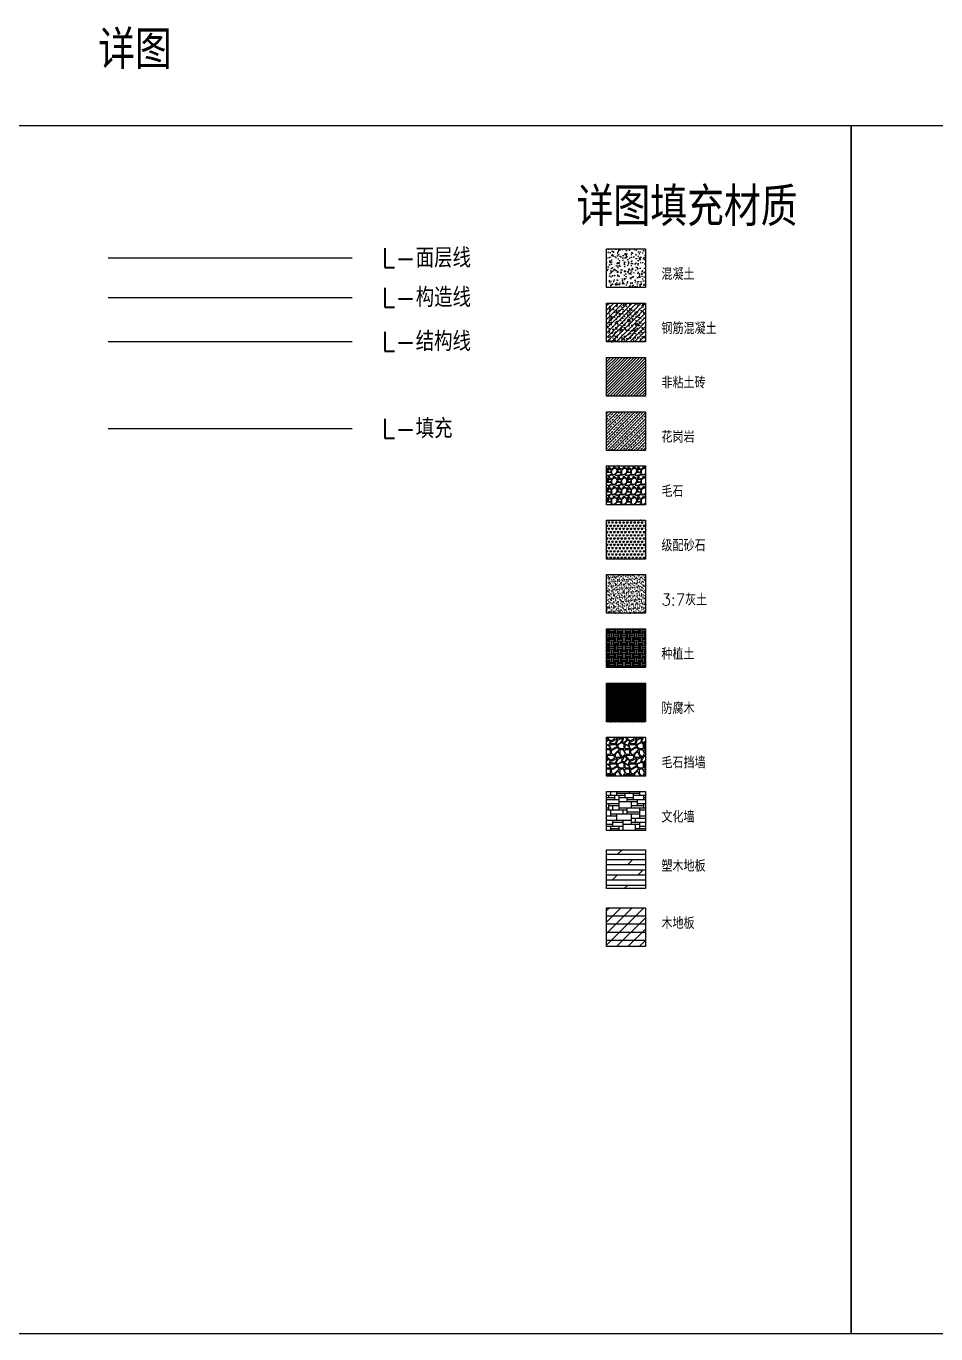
# Model space of a CAD drawing. Header units: millimetres. Extents: x -1003406 to 3312184, y 81337 to 716393.
# Drawn here: x 1004700 to 1075089, y 615138 to 716342 of the extents above; entities that cross this region are included whole.
import ezdxf
from ezdxf.enums import TextEntityAlignment as Align

# ---------------------------------------------------------------- set-up
doc = ezdxf.new("R2010")
doc.units = ezdxf.units.MM
doc.header["$LTSCALE"] = 10
doc.layers.get('0').update_dxf_attribs({"linetype": 'CONTINUOUS'})
for name, color, linetype in [('L-FRAME图框', 3, 'CONTINUOUS'), ('L-TEXT文字标注', 7, 'CONTINUOUS'), ('L-填充', 251, 'CONTINUOUS'), ('L-构造线', 6, 'CONTINUOUS'), ('L-结构线', 7, 'CONTINUOUS'), ('L-面层线', 4, 'CONTINUOUS'), ('W-ALUMINUM_FRAME铝架', 30, 'CONTINUOUS')]:
    doc.layers.add(name, color=color, linetype=linetype)
doc.styles.get("Standard").update_dxf_attribs({"font": 'simplex.shx', "width": 0.7, "bigfont": 'hztxt.shx'})

# ---------------------------------------------------------------- blocks, each defined once
blk = doc.blocks.new('LOGO')
h = blk.add_hatch(color=140)
h.dxf.hatch_style = 1
h.paths.add_polyline_path([(-5, -2, 0.2940833), (-1, -2, -0.3637556), (5, -2, 1.4501439)])
h.paths.add_polyline_path([(0, 5), (3, -1, 0.1017228), (1, 0), (0, 3), (-3, -2, -0.0818366), (-4, -2)], flags=16)
h = blk.add_hatch(color=174)
h.paths.add_polyline_path([(4, -3, 0.0645711), (4, -2, 0.2966918), (0, -2, -0.0426403), (-2, -3, -0.2097474), (-4, -2, 0.1799149), (-2, -5, 0.1697835), (0, -4, -0.0574404), (2, -3, -0.2140922)])
h.paths.add_polyline_path([(1, -3, -0.0840138), (-1, -4, -0.2717332), (-3, -3, 0.071966), (-2, -3, 0.0982776), (0, -3, -0.0724062), (1, -2, -0.088156), (3, -2, -0.1819884), (4, -3, 0.2061064)], flags=16)
blk.add_hatch(color=174).paths.add_polyline_path([(3, -4, 0.1897275), (1, -4, -0.1265372), (-1, -5, 0.2450133)])
for points in [[(-5, -2, 0.2940833), (-1, -2, -0.3637556), (5, -2, 1.4501439)], [(-4, -2), (0, 5), (3, -1, 0.1017228), (1, 0), (0, 3), (-3, -2, -0.0818366)]]:
    blk.add_lwpolyline(points, format="xyb", close=True)
for points in [[(-4, -2, 0.2097474), (-2, -3, 0.0426403), (0, -2, -0.2966918), (4, -2)], [(-3, -3, 0.071966), (-2, -3, 0.0982776), (0, -3, -0.0724062), (1, -2, -0.088156), (3, -2, -0.1819884), (4, -3, 0.2061064), (1, -3, -0.0840138), (-1, -4, -0.2717332), (-3, -3)], [(-2, -5, 0.1697835), (0, -4, -0.0574404), (2, -3, -0.2140922), (4, -3, -0.2140922)], [(-1, -5, 0.1265372), (1, -4, -0.1897275), (3, -4, -0.1897275)]]:
    blk.add_lwpolyline(points, format="xyb")
for start, end in [(208.47056, 249.26757), (258.57514, 313.64322), (318.83836, 333.61646)]:
    blk.add_arc((0, 0), 5, start, end)

msp = doc.modelspace()

# ---------------------------------------------------------------- hatches: boundary and pattern name
at = {"layer": 'L-填充'}
h = msp.add_hatch(dxfattribs=at)
h.set_pattern_fill('混凝土', color=256, scale=100)
h.set_pattern_definition([(50, (877774.56, 521453.4), (717.2602, -62.7521), [75, -825]), (355, (877774.56, 521453.4), (-138.7513, 752.1921), [60, -660]), (100.4514, (877834.3, 521448.16), (578.5094, 689.4395), [63.7402, -701.1421]), (46.1842, (877774.6, 521653.4), (1067.241, -165.519), [112.5, -1237.5]), (96.6356, (877863.5, 521639.6), (934.6627, 974.118), [95.6103, -1051.713]), (351.1842, (877774.6, 521653.4), (934.662, 974.1186), [90, -990]), (21, (877874.56, 521603.4), (596.907, -402.6189), [75, -825]), (326, (877874.56, 521603.4), (243.3153, 725.15), [60, -660]), (71.4514, (877924.3, 521569.84), (840.2226, 322.5305), [63.7402, -701.1421]), (37.5, (877774.56, 521453.4), (12.15986, 332.89385), [0, -652, 0, -670, 0, -662.5]), (7.5, (877774.56, 521453.4), (263.06954, 394.4117), [0, -382, 0, -637, 0, -252.5]), (327.5, (877551.56, 521453.4), (533.82244, -22.55487), [0, -250, 0, -780, 0, -1035]), (317.5, (877451.56, 521453.4), (583.1862, 100.105), [0, -325, 0, -518, 0, -735])])
h.paths.add_polyline_path([(1049610.3, 699103.9), (1052610.3, 699103.9), (1052610.3, 696103.9), (1049610.3, 696103.9)])
h = msp.add_hatch(dxfattribs=at)
h.set_pattern_fill('钢筋混凝土', color=256, scale=100)
h.set_pattern_definition([(45, (877774.56, 521453.39), (-176.7767, 176.7767), []), (50, (877774.56, 521453.4), (717.2602, -62.7521), [75, -825]), (355, (877774.56, 521453.4), (-138.7513, 752.1921), [60, -660]), (100.4514, (877834.3, 521448.16), (578.5094, 689.4395), [63.7402, -701.1421]), (46.1842, (877774.6, 521653.4), (1067.241, -165.519), [112.5, -1237.5]), (96.6356, (877863.5, 521639.6), (934.6627, 974.118), [95.6103, -1051.713]), (351.1842, (877774.6, 521653.4), (934.662, 974.1186), [90, -990]), (21, (877874.56, 521603.4), (596.907, -402.6189), [75, -825]), (326, (877874.56, 521603.4), (243.3153, 725.15), [60, -660]), (71.4514, (877924.3, 521569.84), (840.2226, 322.5305), [63.7402, -701.1421]), (37.5, (877774.56, 521453.4), (12.15986, 332.89385), [0, -652, 0, -670, 0, -662.5]), (7.5, (877774.56, 521453.4), (263.06954, 394.4117), [0, -382, 0, -637, 0, -252.5]), (327.5, (877551.56, 521453.4), (533.82244, -22.55487), [0, -250, 0, -780, 0, -1035]), (317.5, (877451.56, 521453.4), (583.1862, 100.105), [0, -325, 0, -518, 0, -735])])
h.paths.add_polyline_path([(1049610.3, 694903.9), (1052610.3, 694903.9), (1052610.3, 691903.9), (1049610.3, 691903.9)])
h = msp.add_hatch(dxfattribs=at)
h.set_pattern_fill('ANSI31', color=256, scale=100)
h.set_pattern_definition([(45, (877774.56, 521453.39), (-112.2532, 112.2532), [])])
h.paths.add_polyline_path([(1049610.3, 690703.9), (1052610.3, 690703.9), (1052610.3, 687703.9), (1049610.3, 687703.9)])
h = msp.add_hatch(dxfattribs=at)
h.set_pattern_fill('ANSI33', color=256, scale=100)
h.set_pattern_definition([(45, (877774.56, 521453.4), (-224.5064, 224.5064), []), (45, (877999.06, 521453.4), (-224.5064, 224.5064), [158.75, -79.375])])
h.paths.add_polyline_path([(1049610.3, 686503.9), (1052610.3, 686503.9), (1052610.3, 683503.9), (1049610.3, 683503.9)])
h = msp.add_hatch(dxfattribs=at)
h.set_pattern_fill('GRAVEL', color=256, scale=100)
h.set_pattern_definition([(228.0128, (878323.2, 522215.39), (-6096.00518, -6858.008427), [102.5163, -10149.15]), (184.9697, (878254.618, 522139.187), (9144.014792, 761.9946226), [175.9215, -17416.2]), (132.5104, (878079.36, 522123.947), (7619.9944555, -8382.008188), [124.0446, -12280.41]), (267.2737, (877782.18, 521933.447), (761.996691, 15239.995096), [160.2015, -15859.92]), (292.8337, (877774.56, 521773.427), (-3810.0108167, 9144.005199), [157.0902, -15551.94]), (357.2737, (877835.518, 521628.647), (-15239.995096, 761.996691), [160.2015, -15859.92]), (37.6942, (877995.538, 521621.027), (-9906.0062584, -7619.993207), [211.8582, -20973.93]), (72.2553, (878163.178, 521750.567), (5334.0106696, 16764.0048618), [200.016, -19801.59]), (121.4296, (878224.14, 521941.067), (-6096.0015706, 9905.988348), [160.744, -15913.65]), (175.2364, (878140.32, 522078.23), (8381.993416, -761.992849), [183.514, -8992.17]), (222.3974, (877957.438, 522093.467), (-9144.0002752, -8381.9890952), [237.3234, -23495.04]), (138.8141, (878536.56, 521925.83), (-5333.996602, 4571.992967), [81.0015, -8019.18]), (171.4692, (878475.6, 521979.167), (9905.9848787, -1524.00384), [154.1046, -15256.38]), (225, (878323.2, 522002.03), (-1e-13, -761.9995), [107.7627, -969.867]), (203.1986, (878269.86, 522093.47), (3810.012848, 1524.006682), [58.0323, -5745.18]), (291.8014, (878216.52, 522070.6), (-762.000535, 2286.00147), [82.0698, -4021.44]), (30.9638, (878247, 521994.41), (2285.99759, 1524.00119), [133.296, -4309.89]), (161.5651, (878361.3, 522062.99), (1524.0007, -761.99887), [96.386, -2313.27]), (16.3895, (877774.56, 522070.607), (7620.004204, 2285.995245), [135.0264, -13367.64]), (70.3462, (877904.1, 522108.707), (-3047.991507, -8381.988147), [113.2797, -11214.66]), (293.1986, (878361.3, 522215.39), (-1524.006682, 3810.012848), [116.064, -5687.16]), (343.6105, (878407.02, 522108.707), (-7620.004204, 2285.995245), [135.0264, -13367.64]), (339.444, (877774.56, 521598.17), (-3810.00473, 1523.99815), [130.2105, -6380.31]), (294.7751, (877896.48, 521552.45), (-3809.991121, 8381.996108), [109.1016, -10801.08]), (66.8014, (878368.92, 521453.39), (1524.006682, 3810.012848), [116.064, -5687.16]), (17.354, (878414.64, 521560.067), (-9906.0005346, -3047.995403), [127.735, -12645.72]), (69.444, (877995.54, 521453.39), (-1523.99815, -3810.00473), [65.1054, -6445.44]), (101.3099, (878323.2, 521453.39), (-761.99624, 3047.99024), [38.8545, -3846.6]), (165.9638, (878315.58, 521491.49), (2286.0016, -761.99868), [157.0902, -2984.715]), (186.009, (878163.18, 521529.587), (7619.988763, 761.9982206), [145.58, -14412.42]), (303.6901, (878247, 521925.83), (-762.00026, 1523.99853), [109.8972, -2637.534]), (353.1572, (878307.958, 521834.387), (12954.005357, -1524.0068255), [191.867, -18994.8]), (60.9454, (878498.46, 521811.53), (-3047.99291, -5333.987283), [78.4524, -7766.82]), (90, (878536.56, 521880.1), (-762, 762), [45.72, -716.28]), (120.2564, (878147.94, 521552.45), (3047.99354, -5333.99731), [105.86, -10480.17]), (48.0128, (878094.6, 521643.89), (6096.00518, 6858.008427), [205.033, -10046.64]), (0, (878231.76, 521796.3), (762, 762), [198.12, -563.88]), (325.3048, (878429.88, 521796.287), (-7619.986797, 5334.000507), [120.483, -11927.79]), (254.0546, (878528.94, 521727.71), (-762.001944, -3048.00726), [110.9487, -5436.51]), (207.646, (878498.458, 521621.027), (-14477.9949147, -7620.0047924), [180.6435, -17883.75]), (175.4261, (878338.438, 521537.207), (-9906.0022814, 761.9963134), [191.1087, -18919.74]), (175.4261, (878338.438, 521537.207), (-9906.0022814, 761.9963134), [191.1087, -18919.74])])
h.paths.add_polyline_path([(1049610.3, 682303.9), (1052610.3, 682303.9), (1052610.3, 679303.9), (1049610.3, 679303.9)])
h = msp.add_hatch(dxfattribs=at)
h.set_pattern_fill('TRIANG', color=256, scale=100)
h.set_pattern_definition([(60, (877774.56, 521453.39), (-142.87495, 247.46673), [142.875, -142.875]), (120, (877774.56, 521453.39), (-285.74995, 3e-05), [142.875, -142.875]), (0, (877703.12, 521577.12), (142.875, 247.4667), [142.875, -142.875])])
h.paths.add_polyline_path([(1049610.3, 678103.9), (1052610.3, 678103.9), (1052610.3, 675103.9), (1049610.3, 675103.9)])
h = msp.add_hatch(dxfattribs=at)
h.set_pattern_fill('AR-SAND', color=256, scale=100)
h.set_pattern_definition([(37.5, (877774.56, 521453.39), (-8.00016, 244.70662), [0, -193.04, 0, -215.9, 0, -206.375]), (7.5, (877774.56, 521453.4), (224.76164, 358.41255), [0, -104.14, 0, -173.99, 0, -66.675]), (327.5, (877618.35, 521453.39), (395.49619, 0.7186), [0, -63.5, 0, -228.6, 0, -298.45]), (317.5, (877618.35, 521453.4), (381.77823, 111.46466), [0, -31.75, 0, -149.86, 0, -171.45])])
h.paths.add_polyline_path([(1049610.3, 673903.9), (1052610.3, 673903.9), (1052610.3, 670903.9), (1049610.3, 670903.9)])
h = msp.add_hatch(dxfattribs=at)
h.set_pattern_fill('EARTH', color=256, scale=100)
h.set_pattern_definition([(0, (877774.56, 521453.4), (317.5, 317.5), [317.5, -317.5]), (0, (877774.56, 521572.45), (317.5, 317.5), [317.5, -317.5]), (0, (877774.56, 521691.5), (317.5, 317.5), [317.5, -317.5]), (90, (877814.25, 521731.2), (-317.5, 317.5), [317.5, -317.5]), (90, (877933.3, 521731.2), (-317.5, 317.5), [317.5, -317.5]), (90, (878052.37, 521731.2), (-317.5, 317.5), [317.5, -317.5])])
h.paths.add_polyline_path([(1049610.3, 669703.9), (1052610.3, 669703.9), (1052610.3, 666703.9), (1049610.3, 666703.9)])
h = msp.add_hatch(dxfattribs=at)
h.set_pattern_fill('木纹01', color=256, scale=100, style=0)
h.set_pattern_definition([(0, (949339.3, 581166.5), (400, 400), [20, -380]), (0, (949059.3, 581206.5), (400, 400), [40, -360]), (0, (949319.3, 581226.5), (400, 400), [20, -380]), (0, (949079.3, 581266.5), (400, 400), [20, -380]), (0, (949319.3, 581286.5), (400, 400), [20, -380]), (0, (949099.3, 581306.5), (400, 400), [20, -380]), (0, (949319.3, 581326.5), (400, 400), [20, -380]), (0, (949099.3, 581366.5), (400, 400), [20, -220, 20, -140]), (0, (949099.3, 581406.5), (400, 400), [40, -200, 20, -140]), (0, (949079.3, 581466.5), (400, 400), [20, -60, 20, -160, 20, -120]), (0, (949059.3, 581506.5), (400, 400), [20, -80, 40, -260]), (0, (949319.3, 581526.5), (400, 400), [20, -380]), (0, (949059.3, 581546.5), (400, 400), [20, -100, 20, -260]), (45, (949019.3, 581166.49), (4e-14, 400), [56.5684, -509.117]), (45, (949359.3, 581166.49), (4e-14, 400), [113.1371, -452.5483]), (45, (949359.3, 581366.49), (4e-14, 400), [28.284, -537.4014]), (45, (949019.3, 581406.49), (4e-14, 400), [84.8528, -480.8326]), (45, (949359.3, 581406.49), (4e-14, 400), [141.4214, -424.2641]), (45, (949359.3, 581466.49), (4e-14, 400), [84.8528, -480.8326]), (315, (949279.3, 581506.49), (400, -9e-14), [28.284, -537.4014]), (315, (949139.3, 581186.49), (400, -9e-14), [56.5684, -509.117]), (315, (949159.3, 581346.49), (400, -9e-14), [56.5684, -509.117]), (315, (949279.3, 581266.49), (400, -9e-14), [56.5684, -509.117]), (315, (949259.3, 581426.49), (400, -9e-14), [56.5684, -509.117]), (315, (949279.3, 581466.49), (400, -9e-14), [84.8528, -480.8326]), (315, (949179.3, 581226.49), (400, -9e-14), [84.8528, -480.8326]), (315, (949239.3, 581246.49), (400, -9e-14), [84.8528, -480.8326]), (315, (949179.3, 581386.49), (400, -9e-14), [84.8528, -480.8326]), (315, (949219.3, 581406.49), (400, -9e-14), [84.8528, -480.8326]), (26.56505, (949039.3, 581246.49), (400, 2e-07), [44.7214, -849.7058]), (26.56505, (949339.3, 581226.49), (400, 2e-07), [178.8854, -715.5418]), (26.56505, (949339.3, 581286.49), (400, 2e-07), [178.8854, -715.5418]), (26.56505, (949339.3, 581326.49), (400, 2e-07), [178.8856, -268, 89.444, -358.0976]), (26.56505, (949379.3, 581386.49), (400, 2e-07), [44.7214, -849.7058]), (26.56505, (949019.3, 581526.49), (400, 2e-07), [44.7214, -849.7058]), (26.56505, (949339.3, 581526.49), (400, 2e-07), [89.4427, -804.9845]), (333.43495, (949239.3, 581166.49), (400, -2e-07), [89.4427, -804.9845]), (333.43495, (949099.3, 581266.49), (400, -2e-07), [89.4427, -804.9845]), (333.43495, (949099.3, 581206.49), (400, -2e-07), [44.7214, -849.7045]), (333.43495, (949119.3, 581306.49), (400, -2e-07), [134.1641, -760.2631]), (333.43495, (949199.3, 581306.49), (400, -2e-07), [89.4427, -804.9845]), (333.43495, (949239.3, 581326.49), (400, -2e-07), [89.4427, -804.9845]), (333.43495, (949119.3, 581366.49), (400, -2e-07), [44.7214, -849.7045]), (333.43495, (949139.3, 581406.49), (400, -2e-07), [44.7214, -849.7045]), (333.43495, (949299.3, 581486.49), (400, -2e-07), [44.7214, -849.7045]), (333.43495, (949279.3, 581346.49), (400, -2e-07), [44.7214, -849.7045]), (333.43495, (949099.3, 581466.49), (400, -2e-07), [134.1641, -760.2631]), (333.43495, (949079.3, 581506.49), (400, -2e-07), [89.4427, -804.9845]), (333.43495, (949299.3, 581386.49), (400, -2e-07), [44.72, -402.48, 44.72, -402.5072]), (333.43495, (949179.3, 581466.49), (400, -2e-07), [89.4427, -804.9845]), (333.43495, (949199.3, 581506.49), (400, -2e-07), [89.4427, -804.9845]), (333.43495, (949079.3, 581546.49), (400, -2e-07), [89.4427, -804.9845]), (333.43495, (949199.3, 581546.49), (400, -2e-07), [89.4427, -804.9845])])
h.paths.add_polyline_path([(1049610.3, 665503.9), (1052610.3, 665503.9), (1052610.3, 662503.9), (1049610.3, 662503.9)])
h = msp.add_hatch(dxfattribs=at)
h.set_pattern_fill('毛石砌体', color=256, scale=100, style=0)
h.set_pattern_definition([(0, (948287.9, 580266.5), (1500, 1500), [450, -1050]), (0, (949187.9, 580416.5), (1500, 1500), [375, -1125]), (0, (949112.9, 580491.5), (1500, 1500), [300, -1200]), (0, (948662.9, 580866.5), (1500, 1500), [225, -225, 300, -750]), (0, (948662.9, 580941.5), (1500, 1500), [300, -75, 375, -750]), (0, (947987.9, 581241.5), (1500, 1500), [375, -1125]), (0, (949412.9, 581316.5), (1500, 1500), [375, -1125]), (90, (947987.9, 580566.5), (-1500, 1500), [225, -1275]), (90, (948212.9, 581691.5), (-1500, 1500), [150, -1350]), (90, (948287.9, 580266.5), (-1500, 1500), [225, -1275]), (90, (948437.9, 581616.5), (-1500, 1500), [75, -1425]), (90, (948512.9, 581016.5), (-1500, 1500), [225, -1275]), (90, (948662.9, 580491.5), (-1500, 1500), [375, -1125]), (90, (948812.9, 581541.5), (-1500, 1500), [225, -1275]), (90, (948962.9, 580941.5), (-1500, 1500), [300, -1200]), (90, (949037.9, 580941.5), (-1500, 1500), [300, -1200]), (90, (949187.9, 580266.5), (-1500, 1500), [150, -1350]), (90, (949412.9, 580491.5), (-1500, 1500), [375, -1125]), (45, (948137.9, 580416.5), (9e-14, 1500), [636.396, -1484.924]), (45, (948287.9, 580491.5), (9e-14, 1500), [318.198, -1803.122]), (45, (948962.9, 581316.5), (9e-14, 1500), [424.264, -1697.056]), (45, (948962.9, 581391.5), (9e-14, 1500), [318.198, -1803.122]), (135, (948437.9, 581241.5), (-1500, 9e-14), [106.067, -2015.254]), (135, (948137.9, 580416.5), (-1500, 9e-14), [212.131, -1909.189]), (135, (948587.9, 580866.5), (-1500, 9e-14), [212.131, -1909.189]), (135, (948962.9, 581241.5), (-1500, 9e-14), [212.131, -1909.189]), (135, (949412.9, 581541.5), (-1500, 9e-14), [318.198, -1803.122]), (135, (949412.9, 581466.5), (-1500, 9e-14), [212.131, -1909.189]), (135, (949337.9, 581616.5), (-1500, 9e-14), [212.131, -1909.189]), (135, (948887.9, 580266.5), (-1500, 9e-14), [318.198, -1803.122]), (26.56505, (949337.9, 581166.5), (1500, 6e-07), [167.7, -3186.402]), (26.56505, (948962.9, 580791.5), (1500, 6e-07), [167.7, -3186.402]), (26.56505, (948437.9, 581241.5), (1500, 6e-07), [335.4, -3018.702]), (26.56505, (948512.9, 581616.5), (1500, 6e-07), [335.4, -3018.702]), (26.56505, (948512.9, 581241.5), (1500, 6e-07), [335.4, -3018.702]), (26.56505, (949412.9, 581541.5), (1500, 6e-07), [335.4, -3018.702]), (26.56505, (947987.9, 580791.5), (1500, 6e-07), [503.115, -2850.987]), (26.56505, (947987.9, 580866.5), (1500, 6e-07), [503.115, -2850.987]), (26.56505, (947987.9, 581466.5), (1500, 6e-07), [503.115, -2850.987]), (63.43495, (948737.9, 581391.5), (0.1606, 1500.3213), [167.7, -3186.4]), (63.43495, (949412.9, 581316.5), (0.1606, 1500.3213), [167.7, -2012.2, 335.4, -838.5]), (63.43495, (949262.9, 581166.5), (-3e-06, 1500), [335.4, -3018.702]), (63.43495, (948362.9, 581316.5), (-3e-06, 1500), [335.4, -3018.702]), (63.43495, (948287.9, 581316.5), (-3e-06, 1500), [335.4, -3018.702]), (63.43495, (948812.9, 581466.5), (-3e-06, 1500), [503.115, -2850.987]), (116.56505, (948437.9, 581091.5), (-6e-07, 1500), [167.7, -3186.402]), (116.56505, (949412.9, 580941.5), (-6e-07, 1500), [167.7, -3186.402]), (116.56505, (949112.9, 580491.5), (-6e-07, 1500), [335.4, -3018.702]), (116.56505, (949037.9, 580566.5), (-6e-07, 1500), [335.4, -3018.702]), (116.56505, (949187.9, 581616.5), (-6e-07, 1500), [335.4, -3018.702]), (116.56505, (947987.9, 580866.5), (-6e-07, 1500), [335.4, -3018.702]), (116.56505, (948737.9, 580266.5), (-6e-07, 1500), [503.115, -2850.987]), (153.43495, (949262.9, 581166.5), (-1500, -3e-06), [335.4, -3018.702]), (153.43495, (949337.9, 581091.5), (-1500, -3e-06), [335.4, -3018.702]), (153.43495, (948212.9, 580341.5), (-1500, -3e-06), [167.7, -3186.402]), (153.43495, (948662.9, 580941.5), (-1500, -3e-06), [167.7, -3186.402]), (153.43495, (948962.9, 581391.5), (-1500, -3e-06), [167.7, -3186.402])])
h.paths.add_polyline_path([(1049610.3, 661303.9), (1052610.3, 661303.9), (1052610.3, 658303.9), (1049610.3, 658303.9)])
h = msp.add_hatch(dxfattribs=at)
h.set_pattern_fill('文化石01', color=256, scale=200, style=0)
h.set_pattern_definition([(0, (877774.6, 521453.4), (0, 3200), [2400, -800]), (0, (877774.6, 521613.4), (0, 3200), [-960, 960, -480, 800]), (0, (877774.6, 521773.4), (0, 3200), [-1440, 1760]), (0, (877774.6, 521933.4), (0, 3200), [1440, -1760]), (0, (877774.6, 522093.4), (0, 3200), [-640, 2560]), (0, (877774.6, 522253.4), (0, 3200), [1120, -800, 960, -320]), (0, (878894.6, 522413.4), (0, 3200), [2560, -640]), (0, (877614.6, 522573.4), (0, 3200), [1760, -1440]), (0, (877134.6, 522733.4), (0, 3200), [1440, -1760]), (0, (877774.6, 522893.4), (0, 3200), [2560, -640]), (0, (877774.6, 523053.4), (0, 3200), [-1280, 800, -480, 640]), (0, (879374.6, 523213.4), (0, 3200), [1920, -1280]), (0, (878094.6, 523373.4), (0, 3200), [1280, -640, 480, -800]), (0, (878734.6, 523533.4), (0, 3200), [1280, -480, 800, -640]), (0, (880014.6, 523693.4), (0, 3200), [1920, -1280]), (0, (878734.6, 523853.4), (0, 3200), [1280, -1920]), (0, (879374.6, 524013.4), (0, 3200), [1440, -1760]), (0, (879374.6, 524173.4), (0, 3200), [-960, 2240]), (0, (878414.6, 524333.4), (0, 3200), [960, -2240]), (0, (879374.6, 524493.4), (0, 3200), [2240, -960]), (90, (877774.6, 522733.4), (-3200, 2e-13), [480, -1280, 1120, -320]), (90, (878094.6, 522893.4), (-3200, 2e-13), [800, -480, 320, -1600]), (90, (878254.6, 522253.4), (-3200, 2e-13), [320, -2880]), (90, (878414.6, 521933.4), (-3200, 2e-13), [320, -1920, 480, -480]), (90, (878574.6, 522573.4), (-3200, 2e-13), [320, -2880]), (90, (878734.6, 521453.4), (-3200, 2e-13), [480, -1440, 800, -480]), (90, (878894.6, 522093.4), (-3200, 2e-13), [480, -2720]), (90, (879054.6, 522893.4), (-3200, 2e-13), [480, -160, 320, -2240]), (90, (879214.6, 521613.4), (-3200, 2e-13), [480, -2720]), (90, (879374.6, 522413.4), (-3200, 2e-13), [480, -160, 480, -320, 800, -960]), (90, (879694.6, 522413.4), (-3200, 2e-13), [-2240, 320, -320, 320]), (90, (879854.6, 522893.4), (-3200, 2e-13), [320, -2880]), (90, (880014.6, 521773.4), (-3200, 2e-13), [320, -1120, 800, -960]), (90, (880174.6, 522253.4), (-3200, 2e-13), [160, -2080, 480, -480]), (90, (880334.6, 522413.4), (-3200, 2e-13), [800, -800, 480, -1120]), (90, (880494.6, 523213.4), (-3200, 2e-13), [480, -800, 320, -1600]), (90, (880654.6, 522093.4), (-3200, 2e-13), [320, -2880]), (90, (880814.6, 522413.4), (-3200, 2e-13), [320, -960, 480, -1440])])
h.paths.add_polyline_path([(1049610.3, 657103.9), (1052610.3, 657103.9), (1052610.3, 654103.9), (1049610.3, 654103.9)])
at = {"layer": 'W-ALUMINUM_FRAME铝架'}
h = msp.add_hatch(dxfattribs=at)
h.set_pattern_fill('DOLMIT', color=8, scale=500)
h.set_pattern_definition([(0, (65026.73, 701860.26), (0, 396.87103), []), (45, (65026.7, 701860.3), (-793.7415, 793.7415), [561.2606, -1122.52])])
h.paths.add_polyline_path([(1052610.3, 652603.9), (1049610.3, 652603.9), (1049610.3, 649603.9), (1052610.3, 649603.9)])
h = msp.add_hatch(dxfattribs=at)
h.set_pattern_fill('木板', color=8, scale=500)
h.set_pattern_definition([(0, (65026.73, 701860.26), (0, 625), []), (45, (65026.73, 701860.26), (-441.94174, 441.94174), [])])
h.paths.add_polyline_path([(1052610.3, 648103.9), (1049610.3, 648103.9), (1049610.3, 645103.9), (1052610.3, 645103.9)])

# ---------------------------------------------------------------- linework, layer by layer
at = {"layer": 'L-FRAME图框', "color": 3}
for points in [[(998506.9, 708660.6), (1068536.9, 708660.6), (1068536.9, 615137.9), (998506.9, 615137.9)], [(1068536.9, 708660.6), (1155070.4, 708660.6), (1155070.4, 615137.9), (1068536.9, 615137.9)]]:
    msp.add_lwpolyline(points, close=True, dxfattribs=at)
at = {"layer": 'L-填充'}
msp.add_lwpolyline([(1011046.9, 685199.2), (1029917.9, 685199.2)], dxfattribs=at)
at = {"layer": 'L-构造线'}
msp.add_lwpolyline([(1011046.9, 695350.8), (1029917.9, 695350.8)], dxfattribs=at)
at = {"layer": 'L-结构线'}
for points in [[(1049610.3, 699103.9), (1052610.3, 699103.9), (1052610.3, 696103.9), (1049610.3, 696103.9)], [(1049610.3, 694903.9), (1052610.3, 694903.9), (1052610.3, 691903.9), (1049610.3, 691903.9)], [(1049610.3, 690703.9), (1052610.3, 690703.9), (1052610.3, 687703.9), (1049610.3, 687703.9)], [(1049610.3, 686503.9), (1052610.3, 686503.9), (1052610.3, 683503.9), (1049610.3, 683503.9)], [(1049610.3, 682303.9), (1052610.3, 682303.9), (1052610.3, 679303.9), (1049610.3, 679303.9)], [(1049610.3, 678103.9), (1052610.3, 678103.9), (1052610.3, 675103.9), (1049610.3, 675103.9)], [(1049610.3, 673903.9), (1052610.3, 673903.9), (1052610.3, 670903.9), (1049610.3, 670903.9)], [(1049610.3, 669703.9), (1052610.3, 669703.9), (1052610.3, 666703.9), (1049610.3, 666703.9)], [(1049610.3, 665503.9), (1052610.3, 665503.9), (1052610.3, 662503.9), (1049610.3, 662503.9)], [(1049610.3, 661303.9), (1052610.3, 661303.9), (1052610.3, 658303.9), (1049610.3, 658303.9)], [(1049610.3, 657103.9), (1052610.3, 657103.9), (1052610.3, 654103.9), (1049610.3, 654103.9)], [(1049610.3, 652603.9), (1052610.3, 652603.9), (1052610.3, 649603.9), (1049610.3, 649603.9)], [(1049610.3, 648103.9), (1052610.3, 648103.9), (1052610.3, 645103.9), (1049610.3, 645103.9)]]:
    msp.add_lwpolyline(points, close=True, dxfattribs=at)
msp.add_lwpolyline([(1011046.9, 691947.7), (1029917.9, 691947.7)], dxfattribs=at)
at = {"layer": 'L-面层线'}
msp.add_lwpolyline([(1011046.9, 698408), (1029917.9, 698408)], dxfattribs=at)

# ---------------------------------------------------------------- block references
msp.add_blockref('LOGO', (1008178.8, 617848))

# ---------------------------------------------------------------- texts
at = {"layer": 'L-TEXT文字标注', "width": 0.95}
for s, p in [('详图', (1013121.8, 714680.9)), ('详图填充材质', (1055838.7, 702525.7))]:
    msp.add_text(s, height=3000, dxfattribs=at).set_placement(p, align=Align.MIDDLE)
for s, p in [('混凝土', (1053855.3, 697603.9)), ('钢筋混凝土', (1053855.3, 693403.9)), ('非粘土砖', (1053855.3, 689203.9)), ('花岗岩', (1053855.3, 685003.9)), ('毛石', (1053855.3, 680803.9)), ('级配砂石', (1053855.3, 676603.9)), ('3:7灰土', (1053855.3, 672403.9)), ('种植土', (1053855.3, 668203.9)), ('防腐木', (1053855.3, 664003.9)), ('毛石挡墙', (1053855.3, 659803.9)), ('文化墙', (1053855.3, 655603.9)), ('塑木地板', (1053855.3, 651802.5)), ('木地板', (1053855.3, 647376))]:
    msp.add_text(s, height=900, dxfattribs=at).set_placement(p, align=Align.TOP_LEFT)
at = {"layer": 'L-填充', "width": 0.95}
msp.add_text('L-填充', height=1500, dxfattribs=at).set_placement((1032216.3, 685199.2), align=Align.MIDDLE_LEFT)
at = {"layer": 'L-构造线', "width": 0.95}
msp.add_text('L-构造线', height=1500, dxfattribs=at).set_placement((1032216.3, 695350.8), align=Align.MIDDLE_LEFT)
at = {"layer": 'L-结构线', "width": 0.95}
msp.add_text('L-结构线', height=1500, dxfattribs=at).set_placement((1032216.3, 691947.7), align=Align.MIDDLE_LEFT)
at = {"layer": 'L-面层线', "width": 0.95}
msp.add_text('L-面层线', height=1500, dxfattribs=at).set_placement((1032216.3, 698408), align=Align.MIDDLE_LEFT)

doc.saveas('drawing.dxf')
